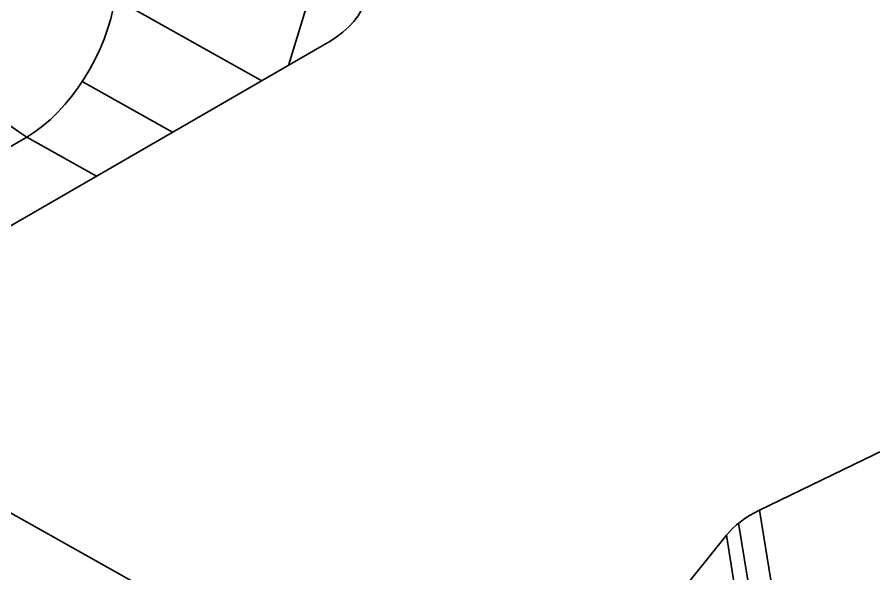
# Model space of a CAD drawing. Header units: millimetres. Extents: x 83 to 1196, y -164 to 735.
# Drawn here: x 1096.21 to 1119.61, y 76.22 to 91.41 of the extents above; entities that cross this region are included whole.
import ezdxf

# ---------------------------------------------------------------- set-up
doc = ezdxf.new("R2010")
doc.units = ezdxf.units.MM
doc.layers.add('1', color=7, linetype='Continuous', true_color=0xffffff)

msp = doc.modelspace()

# ---------------------------------------------------------------- linework, layer by layer
at = {"layer": '1', "color": 7, "linetype": 'Continuous', "lineweight": 35}
for p, q in [((1103.618, 90.091), (1104.567, 93.179)), ((1098.88, 91.922), (1102.891, 89.671)), ((1104.719, 90.726), (1095.45, 85.375)), ((1100.456, 88.265), (1097.991, 89.649)), ((1096.478, 88.134), (1088.482, 83.518)), ((1098.38, 87.066), (1096.478, 88.134)), ((1087.364, 82.748), (1109.822, 70.142)), ((1116.487, 77.953), (1124.999, 82.077)), ((1116.487, 77.953), (1117.219, 73.458)), ((1116.647, 73.091), (1115.913, 77.598)), ((1109.822, 70.142), (1115.579, 77.27)), ((1116.31, 72.775), (1115.579, 77.27))]:
    msp.add_line(p, q, dxfattribs=at)
for centre, major_axis, ratio, start_param, end_param in [((1102.129, 92.133), (3.609, 0.001), 0.559964, 5.512668, 6.852548), ((1096.478, 90.992), (1.75, -3.031), 0.57735, 4.101524, 5.497787), ((1096.478, 90.992), (1.713, 3.052), 0.569171, 3.920055, 5.316318), ((1118.789, 76.39), (-3.536, 0.047), 0.57482, 5.429274, 5.858873)]:
    msp.add_ellipse(centre, major_axis=major_axis, ratio=ratio, start_param=start_param, end_param=end_param, dxfattribs=at)

doc.saveas('drawing.dxf')
